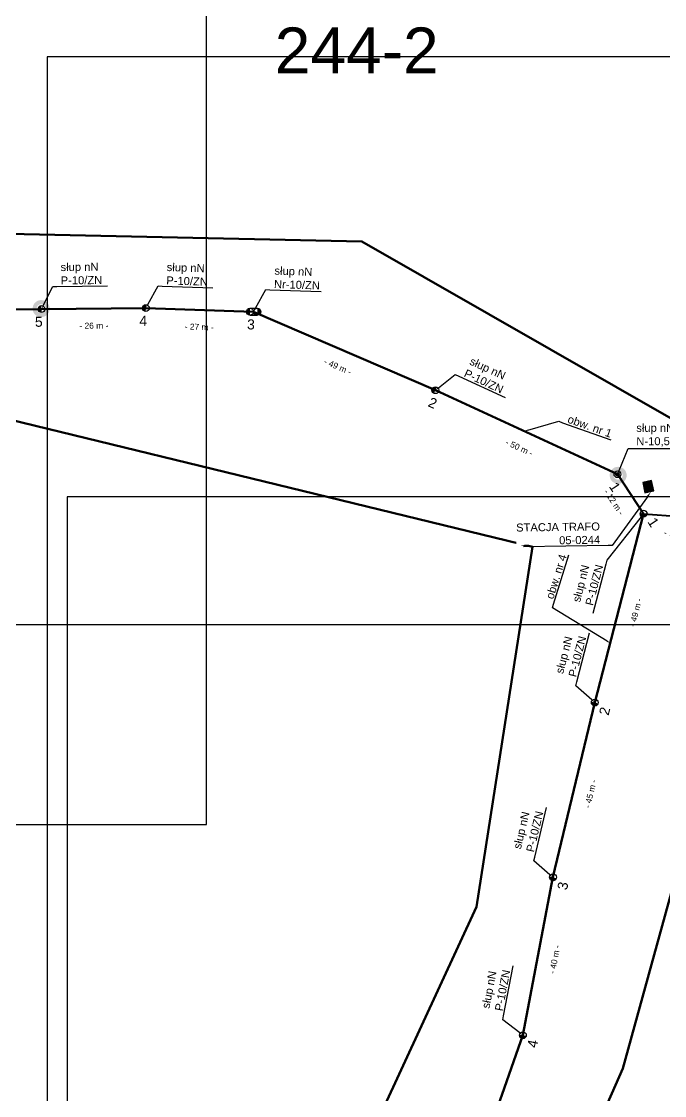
# Model space of a CAD drawing. Header units: metres. Extents: x 7532309 to 7535807, y 5784544 to 5785764.
# Drawn here: x 7534158.8 to 7534319.6, y 5785037.2 to 5785305.6 of the extents above; entities that cross this region are included whole.
import ezdxf
from ezdxf import colors
from ezdxf.entities.mleader import LeaderData, LeaderLine
from ezdxf.enums import TextEntityAlignment as Align
from ezdxf.math import Vec2, Vec3

# ---------------------------------------------------------------- set-up
doc = ezdxf.new("R2010")
doc.units = ezdxf.units.M
for name, color, linetype, lineweight in [('!tele', 30, 'Continuous', 40), ('!trafo', 6, 'Continuous', 50), ('!trafo_244', 6, 'Continuous', 50), ('_MM LINIA Sn', 40, 'Continuous', 30)]:
    doc.layers.add(name, color=color, linetype=linetype, lineweight=lineweight)
for name, color, linetype in [('!wymiary', 7, 'Continuous'), ('_MM mufy', 3, 'Continuous'), ('_MM opisy', 7, 'Continuous'), ('_MM slupy', 5, 'Continuous'), ('_mm trafo', 3, 'Continuous'), ('_numery_05-0244_1', 7, 'Continuous'), ('_numery_05-0244_4', 7, 'Continuous')]:
    doc.layers.add(name, color=color, linetype=linetype)
for name, color, linetype, lineweight, plot in [('_arkusze model', 7, 'Continuous', 50, False), ('_kontrola_05-0244_1', 1, 'Continuous', 50, False), ('_kontrola_05-0244_4', 6, 'Continuous', 50, False)]:
    doc.layers.add(name, color=color, linetype=linetype, lineweight=lineweight, plot=plot)
doc.styles.get("Standard").update_dxf_attribs({"font": 'arial.ttf'})
doc.dimstyles.new('opis linie', dxfattribs={"dimtxt": 1.5, "dimasz": 0.18, "dimexe": 0.18, "dimexo": 0.0625, "dimgap": 2.5, "dimtad": 4, "dimdec": 0, "dimzin": 0, "dimdsep": 46, "dimtxsty": 'Standard', "dimcen": 0.09, "dimse1": 1, "dimse2": 1, "dimsd1": 1, "dimsd2": 1, "dimclrt": 256, "dimadec": 0, "dimazin": 0, "dimtfac": 1, "dimtdec": 0, "dimtofl": 0, "dimtmove": 0, "dimatfit": 3, "dimfxl": 1, "dimtfill": 1, "dimtolj": 1, "dimtzin": 0, "dimarcsym": 0})

# ---------------------------------------------------------------- blocks, each defined once
blk = doc.blocks.new('trafo')
at = {"layer": '_mm trafo'}
h = blk.add_hatch(color=256, dxfattribs=at)
h.dxf.hatch_style = 1
h.paths.add_polyline_path([(-1.15, 1.02), (-0.52, -1.51), (1.64, -0.96), (1.01, 1.59)])
at = {"layer": '_MM LINIA Sn', "color": 2, "lineweight": 60}
for p, q in [((0.58, 0.02), (-0.43, 0.9)), ((-0.32, -0.23), (0.58, 0.02)), ((0.58, -0.92), (-0.32, -0.23)), ((0.55, -0.72), (0.41, -0.9)), ((0.41, -0.9), (0.58, -0.92)), ((0.58, -0.92), (0.55, -0.72))]:
    blk.add_line(p, q, dxfattribs=at)
at = {"layer": '_mm trafo', "flags": 128}
blk.add_lwpolyline([(-0.52, -1.52), (1.64, -0.96), (0.98, 1.58), (-1.17, 0.99), (-0.52, -1.52)], close=True, dxfattribs=at)
blk = doc.blocks.new('ZN')
at = {"layer": '_MM slupy', "transparency": 33554687}
h = blk.add_hatch(color=256, dxfattribs=at)
h.dxf.hatch_style = 1
h.paths.add_polyline_path([(0, -0.86), (0, 0.86, 1)])
at = {"layer": '_MM slupy'}
blk.add_circle((0, 0), 0.857, dxfattribs=at)
blk = doc.blocks.new('*D24')
at = {"layer": 'Defpoints', "color": 0}
for p in [(7534284.14, 5785052.31), (7534285.09, 5785051.98), (7534269.38, 5785009.66)]:
    blk.add_point(p, dxfattribs=at)
at = {"layer": '!wymiary', "insert": (7534280.79, 5785029.59), "char_height": 1.5, "attachment_point": 5, "rotation": 70.909, "bg_fill": 3, "box_fill_scale": 1.1, "bg_fill_color": 9, "bg_fill_true_color": 13158600, "bg_fill_transparency": 0}
blk.add_mtext('\\A1;- 45 m -', dxfattribs=at)
blk = doc.blocks.new('*D25')
at = {"layer": 'Defpoints', "color": 0}
for p in [(7534291.67, 5785091.77), (7534292.65, 5785091.58), (7534284.14, 5785052.31)]:
    blk.add_point(p, dxfattribs=at)
at = {"layer": '!wymiary', "insert": (7534292.1, 5785071.24), "char_height": 1.5, "attachment_point": 5, "rotation": 79.1964, "bg_fill": 3, "box_fill_scale": 1.1, "bg_fill_color": 9, "bg_fill_true_color": 13158600, "bg_fill_transparency": 0}
blk.add_mtext('\\A1;- 40 m -', dxfattribs=at)
blk = doc.blocks.new('*D26')
at = {"layer": 'Defpoints', "color": 0}
for p in [(7534302.12, 5785135.44), (7534303.09, 5785135.21), (7534291.67, 5785091.77)]:
    blk.add_point(p, dxfattribs=at)
at = {"layer": '!wymiary', "insert": (7534301.04, 5785112.61), "char_height": 1.5, "attachment_point": 5, "rotation": 76.5425, "bg_fill": 3, "box_fill_scale": 1.1, "bg_fill_color": 9, "bg_fill_true_color": 13158600, "bg_fill_transparency": 0}
blk.add_mtext('\\A1;- 45 m -', dxfattribs=at)
blk = doc.blocks.new('*D27')
at = {"layer": 'Defpoints', "color": 0}
for p in [(7534314.31, 5785182.63), (7534315.28, 5785182.38), (7534302.12, 5785135.44)]:
    blk.add_point(p, dxfattribs=at)
at = {"layer": '!wymiary', "insert": (7534312.35, 5785157.97), "char_height": 1.5, "attachment_point": 5, "rotation": 75.5161, "bg_fill": 3, "box_fill_scale": 1.1, "bg_fill_color": 9, "bg_fill_true_color": 13158600, "bg_fill_transparency": 0}
blk.add_mtext('\\A1;- 49 m -', dxfattribs=at)
blk = doc.blocks.new('*D45')
at = {"layer": 'Defpoints', "color": 0}
for p in [(7534120.54, 5785233.4), (7534163.79, 5785233.78), (7534163.79, 5785232.78)]:
    blk.add_point(p, dxfattribs=at)
at = {"layer": '!wymiary', "insert": (7534142.2, 5785229.33), "char_height": 1.5, "attachment_point": 5, "rotation": 0.5035, "bg_fill": 3, "box_fill_scale": 1.1, "bg_fill_color": 9, "bg_fill_true_color": 13158600, "bg_fill_transparency": 0}
blk.add_mtext('\\A1;- 43 m -', dxfattribs=at)
blk = doc.blocks.new('*D46')
at = {"layer": 'Defpoints', "color": 0}
for p in [(7534163.79, 5785233.78), (7534189.89, 5785234.01), (7534189.9, 5785233.01)]:
    blk.add_point(p, dxfattribs=at)
at = {"layer": '!wymiary', "insert": (7534176.88, 5785229.63), "char_height": 1.5, "attachment_point": 5, "rotation": 0.5069, "bg_fill": 3, "box_fill_scale": 1.1, "bg_fill_color": 9, "bg_fill_true_color": 13158600, "bg_fill_transparency": 0}
blk.add_mtext('\\A1;- 26 m -', dxfattribs=at)
blk = doc.blocks.new('*D47')
at = {"layer": 'Defpoints', "color": 0}
for p in [(7534189.89, 5785234.01), (7534216.79, 5785232.11), (7534216.83, 5785233.11)]:
    blk.add_point(p, dxfattribs=at)
at = {"layer": '!wymiary', "insert": (7534203.22, 5785229.31), "char_height": 1.5, "attachment_point": 5, "rotation": 358.0796, "bg_fill": 3, "box_fill_scale": 1.1, "bg_fill_color": 9, "bg_fill_true_color": 13158600, "bg_fill_transparency": 0}
blk.add_mtext('\\A1;- 27 m -', dxfattribs=at)
blk = doc.blocks.new('*D48')
at = {"layer": 'Defpoints', "color": 0}
for p in [(7534216.83, 5785233.11), (7534261.87, 5785212.57), (7534262.27, 5785213.49)]:
    blk.add_point(p, dxfattribs=at)
at = {"layer": '!wymiary', "insert": (7534237.85, 5785219.39), "char_height": 1.5, "attachment_point": 5, "rotation": 336.65, "bg_fill": 3, "box_fill_scale": 1.1, "bg_fill_color": 9, "bg_fill_true_color": 13158600, "bg_fill_transparency": 0}
blk.add_mtext('\\A1;- 49 m -', dxfattribs=at)
blk = doc.blocks.new('*D49')
at = {"layer": 'Defpoints', "color": 0}
for p in [(7534262.27, 5785213.49), (7534307.37, 5785191.6), (7534307.79, 5785192.51)]:
    blk.add_point(p, dxfattribs=at)
at = {"layer": '!wymiary', "insert": (7534283.24, 5785199.13), "char_height": 1.5, "attachment_point": 5, "rotation": 335.254, "bg_fill": 3, "box_fill_scale": 1.1, "bg_fill_color": 9, "bg_fill_true_color": 13158600, "bg_fill_transparency": 0}
blk.add_mtext('\\A1;- 50 m -', dxfattribs=at)
blk = doc.blocks.new('*D50')
at = {"layer": 'Defpoints', "color": 0}
for p in [(7534307.79, 5785192.51), (7534314.31, 5785182.63), (7534313.21, 5785181.9)]:
    blk.add_point(p, dxfattribs=at)
at = {"layer": '!wymiary', "insert": (7534306.91, 5785185.53), "char_height": 1.5, "attachment_point": 5, "rotation": 303.4216, "bg_fill": 3, "box_fill_scale": 1.1, "bg_fill_color": 9, "bg_fill_true_color": 13158600, "bg_fill_transparency": 0}
blk.add_mtext('\\A1;- 12 m -', dxfattribs=at)
blk = doc.blocks.new('*D51')
at = {"layer": 'Defpoints', "color": 0}
for p in [(7534314.31, 5785182.63), (7534332.35, 5785180.24), (7534332.43, 5785181.24)]:
    blk.add_point(p, dxfattribs=at)
at = {"layer": '!wymiary', "insert": (7534323.04, 5785177.68), "char_height": 1.5, "attachment_point": 5, "rotation": 355.5998, "bg_fill": 3, "box_fill_scale": 1.1, "bg_fill_color": 9, "bg_fill_true_color": 13158600, "bg_fill_transparency": 0}
blk.add_mtext('\\A1;- 18 m -', dxfattribs=at)
blk = doc.blocks.new('R')
at = {"layer": '_MM slupy', "transparency": 33554687}
h = blk.add_hatch(color=256, dxfattribs=at)
h.dxf.hatch_style = 1
h.paths.add_polyline_path([(-0.93, -0.86), (-0.93, 0.86, 1)])
h = blk.add_hatch(color=256, dxfattribs=at)
h.dxf.hatch_style = 1
h.paths.add_polyline_path([(0.93, 0.86), (0.93, -0.86, 1)])
at = {"layer": '_MM slupy'}
for points in [[(-0.93, 0.86), (0.93, 0.86)], [(-0.93, -0.86), (0.93, -0.86)]]:
    blk.add_lwpolyline(points, dxfattribs=at)
for centre in [(-0.93, 0), (0.93, 0)]:
    blk.add_circle(centre, 0.857, dxfattribs=at)
blk = doc.blocks.new('E')
at = {"layer": '_MM slupy'}
h = blk.add_hatch(color=256, dxfattribs=at)
h.dxf.hatch_style = 1
h.paths.add_polyline_path([(0.27, 0.37, 1), (-0.27, -0.37, 1)])
for radius in [0.857, 0.457]:
    blk.add_circle((0, 0), radius, dxfattribs=at)
blk = doc.blocks.new('mufa')
at = {"layer": '_MM mufy'}
h = blk.add_hatch(color=256, dxfattribs=at)
h.dxf.hatch_style = 1
h.paths.add_polyline_path([(2.15, 0.12, 1), (-2.1, -0.05, 1)])
h.paths.add_polyline_path([(-1.1, -0.01, -1), (1.15, 0.08, -1)], flags=16)
h.paths.add_polyline_path([(-0.83, 0, -1), (0.88, 0.07, -1)], flags=0)
blk = doc.blocks.new('q')
at = {"layer": '_MM slupy'}
blk.add_blockref('ZN', (0, 0), dxfattribs=at)
at = {"layer": '_MM opisy'}
ml = blk.add_multileader_mtext('Standard', dxfattribs=at)
ml.set_content('\\pxql;słup nN\\PP-10/ZN', color=256)
ml.set_leader_properties()
ml.build(insert=Vec2(0, 0))
ml.multileader.update_dxf_attribs({"has_text_frame": 1, "text_left_attachment_type": 5, "text_right_attachment_type": 5, "dogleg_length": 1, "arrow_head_size": 1})
ctx = ml.context
ctx.base_point, ctx.char_height, ctx.arrow_head_size, ctx.landing_gap_size, ctx.plane_origin = Vec3(3.86, 5.63), 2, 1, 1, Vec3(1.72, -1.42)
ctx.left_attachment, ctx.right_attachment = 5, 5
notes = []
notes.append((ctx, [(0, (1, 1, 0), (2.86, 5.63), (1, 0), 1, [(0, [(0, 0)], 0, [])])]))
ctx.mtext.insert, ctx.mtext.flow_direction = Vec3(4.86, 11.44), 5
ctx.mtext.has_bg_fill, ctx.mtext.bg_color, ctx.mtext.bg_scale_factor, ctx.mtext.bg_transparency, ctx.mtext.use_window_bg_color = 1, -1023410175, 1, 0, 1
for ctx, leaders in notes:
    for number, flags, end, landing, length, lines in leaders:
        leader = LeaderData()
        leader.index, (leader.has_last_leader_line, leader.has_dogleg_vector, leader.attachment_direction) = number, flags
        leader.last_leader_point, leader.dogleg_vector, leader.dogleg_length = Vec3(end), Vec3(landing), length
        for number, points, colour, breaks in lines:
            line = LeaderLine()
            line.index, line.vertices, line.color, line.breaks = number, Vec3.list(points), colors.encode_raw_color(colour), breaks
            leader.lines.append(line)
        ctx.leaders.append(leader)

msp = doc.modelspace()

# ---------------------------------------------------------------- linework, layer by layer
at = {"layer": '!tele', "elevation": 140.78}
msp.add_lwpolyline([(7534073.99, 5785246.16), (7534120.54, 5785233.4), (7534163.79, 5785233.78), (7534189.89, 5785234.01), (7534216.83, 5785233.11), (7534262.27, 5785213.49), (7534307.79, 5785192.51), (7534314.31, 5785182.63), (7534332.43, 5785181.24), (7534352.37, 5785171.93), (7534398.51, 5785150.8), (7534420.71, 5785140.49), (7534443.51, 5785130.22), (7534487.93, 5785108.4), (7534534.1, 5785088.3), (7534578.45, 5785069.17), (7534624.98, 5785049.13), (7534637.37, 5785047.79)], dxfattribs=at)
at = {"layer": '!tele'}
msp.add_lwpolyline([(7534102.77, 5784823.69), (7534138.87, 5784842.62), (7534178.36, 5784862.96), (7534218.65, 5784883.86), (7534238.37, 5784928.3), (7534254.97, 5784974.23), (7534269.38, 5785009.66), (7534284.14, 5785052.31), (7534291.67, 5785091.77), (7534302.12, 5785135.44), (7534314.31, 5785182.63)], dxfattribs=at)
at = {"layer": '!trafo_244'}
msp.add_lwpolyline([(7534063.44, 5784843.77), (7534094.16, 5784789.89), (7534227.75, 5784859.2), (7534309.11, 5785044.02), (7534338.24, 5785149.48), (7534627.47, 5785028.46), (7534635.59, 5785064.87), (7534351.5, 5785192.14), (7534404.24, 5785396.9), (7534370.65, 5785405.69), (7534322.94, 5785205.43), (7534243.84, 5785250.63), (7534128.64, 5785253.14), (7533922.74, 5785319.06), (7533902.33, 5785266.32), (7534062.41, 5785231.48), (7534040.13, 5785189.74), (7534089.41, 5785176.55), (7534098.2, 5785220.18), (7534286.53, 5785174.36), (7534272.53, 5785084.36), (7534198.2, 5784923.65)], close=True, dxfattribs=at)

# ---------------------------------------------------------------- block references
at = {"layer": '_arkusze model', "rotation": 357.3066721443945}
msp.add_blockref('trafo', (7534315.26, 5785189.38), dxfattribs=at)

# ---------------------------------------------------------------- texts
at = {"layer": 'Defpoints', "color": 4}
msp.add_text('244-2', height=11.474, dxfattribs=at).set_placement((7534242.6, 5785298.4), align=Align.MIDDLE_CENTER)

# ---------------------------------------------------------------- next in the draw order: block references
for p, rotation in [((7534163.79, 5785233.78, 140.78), 0.5069125460376867), ((7534262.27, 5785213.49, 140.78), 335.2539978823328), ((7534302.12, 5785135.44), 75.51612008765687), ((7534291.67, 5785091.77), 76.54248209770456), ((7534284.14, 5785052.31), 79.19635401563275)]:
    msp.add_blockref('q', p, dxfattribs=dict(rotation=rotation))

# ---------------------------------------------------------------- next in the draw order: leaders
at = {"layer": '_mm trafo', "color": 3}
ml = msp.add_multileader_mtext('Standard', dxfattribs=at)
ml.set_content('STACJA TRAFO\\P05-0244', color=3)
ml.set_leader_properties()
ml.build(insert=Vec2(0, 0))
ml.multileader.update_dxf_attribs({"has_text_frame": 1, "text_left_attachment_type": 5, "text_right_attachment_type": 5, "dogleg_length": 1, "arrow_head_size": 1.5})
ctx = ml.context
ctx.base_point, ctx.char_height, ctx.arrow_head_size, ctx.plane_origin, ctx.plane_x_axis, ctx.plane_y_axis = Vec3(7534280.77, 5785174.32), 2, 1.5, Vec3(7534319.4, 5785157.28), Vec3(0.999891, 0.014731), Vec3(-0.014731, 0.999891)
ctx.left_attachment, ctx.right_attachment, ctx.text_align_type, ctx.attachment_type = 5, 5, 2, 2
notes = []
notes.append((ctx, [(0, (1, 1, 0), (7534306.47, 5785174.7), (-0.999891, -0.014731), 1, [(0, [(7534316.16, 5785188.09)], 0, [])])]))
ctx.mtext.insert, ctx.mtext.text_direction, ctx.mtext.rotation, ctx.mtext.alignment, ctx.mtext.flow_direction = Vec3(7534303.39, 5785180.47), Vec3(0.999891, 0.014731), 6.129723, 3, 5
ctx.mtext.has_bg_fill, ctx.mtext.bg_color, ctx.mtext.bg_scale_factor, ctx.mtext.bg_transparency, ctx.mtext.use_window_bg_color = 1, -1073741824, 1, 0, 1
for ctx, leaders in notes:
    for number, flags, end, landing, length, lines in leaders:
        leader = LeaderData()
        leader.index, (leader.has_last_leader_line, leader.has_dogleg_vector, leader.attachment_direction) = number, flags
        leader.last_leader_point, leader.dogleg_vector, leader.dogleg_length = Vec3(end), Vec3(landing), length
        for number, points, colour, breaks in lines:
            line = LeaderLine()
            line.index, line.vertices, line.color, line.breaks = number, Vec3.list(points), colors.encode_raw_color(colour), breaks
            leader.lines.append(line)
        ctx.leaders.append(leader)

# ---------------------------------------------------------------- next in the draw order: dimensions: what is measured, and where the dimension line sits
at = {"layer": '!wymiary'}
for p1, p2, picture, middle in [((7534120.54, 5785233.4), (7534163.79, 5785233.78), '*D45', (7534142.2, 5785229.33)), ((7534269.38, 5785009.66), (7534284.14, 5785052.31), '*D24', (7534280.79, 5785029.59))]:
    dim = msp.add_aligned_dim(p1=p1, p2=p2, distance=-1, dimstyle='opis linie', override={"dimpost": '- <> m -'}, dxfattribs=at)
    dim.commit()
    dim.dimension.update_dxf_attribs({"geometry": picture, "text_midpoint": middle})

# ---------------------------------------------------------------- next in the draw order: texts
at = {"layer": '_numery_05-0244_4', "color": 7}
msp.add_text('4', height=2.5, rotation=79.1964, dxfattribs=at).set_placement((7534286.59, 5785050.18), align=Align.MIDDLE_CENTER)

# ---------------------------------------------------------------- next in the draw order: dimensions: what is measured, and where the dimension line sits
at = {"layer": '!wymiary'}
for p1, p2, picture, middle in [((7534163.79, 5785233.78), (7534189.89, 5785234.01), '*D46', (7534176.88, 5785229.63)), ((7534284.14, 5785052.31), (7534291.67, 5785091.77), '*D25', (7534292.1, 5785071.24))]:
    dim = msp.add_aligned_dim(p1=p1, p2=p2, distance=-1, dimstyle='opis linie', override={"dimpost": '- <> m -'}, dxfattribs=at)
    dim.commit()
    dim.dimension.update_dxf_attribs({"geometry": picture, "text_midpoint": middle})

# ---------------------------------------------------------------- next in the draw order: linework, layer by layer
at = {"layer": '_kontrola_05-0244_1', "color": 1}
msp.add_lwpolyline([(7534163.79, 5785233.78), (7534120.54, 5785233.4)], dxfattribs=at)
at = {"layer": '_kontrola_05-0244_4', "color": 6}
msp.add_lwpolyline([(7534284.14, 5785052.31), (7534269.2, 5785009.75)], dxfattribs=at)

# ---------------------------------------------------------------- next in the draw order: block references
msp.add_blockref('mufa', (7534163.68, 5785233.85))

# ---------------------------------------------------------------- next in the draw order: texts
at = {"layer": '_numery_05-0244_1', "color": 7}
msp.add_text('5', height=2.5, rotation=0.5069, dxfattribs=at).set_placement((7534163.12, 5785230.6), align=Align.MIDDLE_CENTER)

# ---------------------------------------------------------------- next in the draw order: dimensions: what is measured, and where the dimension line sits
at = {"layer": '!wymiary'}
for p1, p2, picture, middle in [((7534189.89, 5785234.01), (7534216.83, 5785233.11), '*D47', (7534203.22, 5785229.31)), ((7534291.67, 5785091.77), (7534302.12, 5785135.44), '*D26', (7534301.04, 5785112.61))]:
    dim = msp.add_aligned_dim(p1=p1, p2=p2, distance=-1, dimstyle='opis linie', override={"dimpost": '- <> m -'}, dxfattribs=at)
    dim.commit()
    dim.dimension.update_dxf_attribs({"geometry": picture, "text_midpoint": middle})

# ---------------------------------------------------------------- next in the draw order: linework, layer by layer
at = {"layer": '_kontrola_05-0244_4', "color": 6}
msp.add_lwpolyline([(7534291.67, 5785091.77), (7534284.14, 5785052.31)], dxfattribs=at)

# ---------------------------------------------------------------- next in the draw order: block references
at = {"layer": '_MM slupy', "rotation": 358.0795843926979}
msp.add_blockref('ZN', (7534189.89, 5785234.01, 140.78), dxfattribs=at)

# ---------------------------------------------------------------- next in the draw order: texts
at = {"layer": '_numery_05-0244_1', "color": 7}
msp.add_text('4', height=2.5, rotation=0.5069, dxfattribs=at).set_placement((7534189.23, 5785230.83), align=Align.MIDDLE_CENTER)
at = {"layer": '_numery_05-0244_4', "color": 7}
msp.add_text('3', height=2.5, rotation=79.1964, dxfattribs=at).set_placement((7534294.12, 5785089.64), align=Align.MIDDLE_CENTER)

# ---------------------------------------------------------------- next in the draw order: dimensions: what is measured, and where the dimension line sits
at = {"layer": '!wymiary'}
for p1, p2, picture, middle in [((7534216.83, 5785233.11), (7534262.27, 5785213.49), '*D48', (7534237.85, 5785219.39)), ((7534302.12, 5785135.44), (7534314.31, 5785182.63), '*D27', (7534312.35, 5785157.97))]:
    dim = msp.add_aligned_dim(p1=p1, p2=p2, distance=-1, dimstyle='opis linie', override={"dimpost": '- <> m -'}, dxfattribs=at)
    dim.commit()
    dim.dimension.update_dxf_attribs({"geometry": picture, "text_midpoint": middle})

# ---------------------------------------------------------------- next in the draw order: linework, layer by layer
at = {"layer": '_kontrola_05-0244_4', "color": 6}
msp.add_lwpolyline([(7534302.12, 5785135.44), (7534291.67, 5785091.77)], dxfattribs=at)

# ---------------------------------------------------------------- next in the draw order: block references
at = {"layer": '!trafo'}
msp.add_blockref('R', (7534216.83, 5785233.11), dxfattribs=at)

# ---------------------------------------------------------------- next in the draw order: texts
at = {"layer": '_numery_05-0244_1', "color": 7}
msp.add_text('3', height=2.5, rotation=358.0796, dxfattribs=at).set_placement((7534216.16, 5785229.93), align=Align.MIDDLE_CENTER)
at = {"layer": '_numery_05-0244_4', "color": 7}
msp.add_text('2', height=2.5, rotation=76.5425, dxfattribs=at).set_placement((7534304.57, 5785133.31), align=Align.MIDDLE_CENTER)

# ---------------------------------------------------------------- next in the draw order: dimensions: what is measured, and where the dimension line sits
at = {"layer": '!wymiary'}
dim = msp.add_aligned_dim(p1=(7534262.27, 5785213.49), p2=(7534307.79, 5785192.51), distance=-1, dimstyle='opis linie', override={"dimpost": '- <> m -'}, dxfattribs=at)
dim.commit()
dim.dimension.update_dxf_attribs({"geometry": '*D49', "text_midpoint": (7534283.24, 5785199.13)})

# ---------------------------------------------------------------- next in the draw order: leaders
at = {"layer": '_MM opisy'}
ml = msp.add_multileader_mtext('Standard', dxfattribs=at)
ml.set_content('\\pxql;słup nN\\PP-10/ZN', color=256)
ml.set_leader_properties()
ml.build(insert=Vec2(0, 0))
ml.multileader.update_dxf_attribs({"has_text_frame": 1, "text_left_attachment_type": 5, "text_right_attachment_type": 5, "dogleg_length": 1, "arrow_head_size": 1})
ctx = ml.context
ctx.base_point, ctx.char_height, ctx.arrow_head_size, ctx.landing_gap_size, ctx.plane_origin, ctx.plane_x_axis, ctx.plane_y_axis = Vec3(7534193.94, 5785239.51, 140.78), 2, 1, 1, Vec3(7534191.56, 5785232.54, 140.78), Vec3(0.999438, -0.033511), Vec3(0.033511, 0.999438)
ctx.left_attachment, ctx.right_attachment = 5, 5
notes = []
notes.append((ctx, [(0, (1, 1, 0), (7534192.94, 5785239.55, 140.78), (0.999438, -0.033511), 1, [(0, [(7534189.89, 5785234.01, 140.78)], 0, [])])]))
ctx.mtext.insert, ctx.mtext.text_direction, ctx.mtext.flow_direction = Vec3(7534195.14, 5785245.28, 140.78), Vec3(0.999438, -0.033511), 5
ctx.mtext.has_bg_fill, ctx.mtext.bg_color, ctx.mtext.bg_scale_factor, ctx.mtext.bg_transparency, ctx.mtext.use_window_bg_color = 1, -1023410175, 1, 0, 1
for ctx, leaders in notes:
    for number, flags, end, landing, length, lines in leaders:
        leader = LeaderData()
        leader.index, (leader.has_last_leader_line, leader.has_dogleg_vector, leader.attachment_direction) = number, flags
        leader.last_leader_point, leader.dogleg_vector, leader.dogleg_length = Vec3(end), Vec3(landing), length
        for number, points, colour, breaks in lines:
            line = LeaderLine()
            line.index, line.vertices, line.color, line.breaks = number, Vec3.list(points), colors.encode_raw_color(colour), breaks
            leader.lines.append(line)
        ctx.leaders.append(leader)

# ---------------------------------------------------------------- next in the draw order: linework, layer by layer
at = {"layer": '_kontrola_05-0244_1', "color": 1}
msp.add_lwpolyline([(7534189.89, 5785234.01), (7534163.79, 5785233.78)], dxfattribs=at)
at = {"layer": 'Defpoints', "color": 4}
msp.add_lwpolyline([(7533810.17, 5785104.97), (7534205.02, 5785104.97), (7534205.02, 5785391.83), (7533810.17, 5785391.83)], close=True, dxfattribs=at)

# ---------------------------------------------------------------- next in the draw order: texts
at = {"layer": '_numery_05-0244_1', "color": 7}
msp.add_text('2', height=2.5, rotation=336.65, dxfattribs=at).set_placement((7534261.6, 5785210.31), align=Align.MIDDLE_CENTER)

# ---------------------------------------------------------------- next in the draw order: dimensions: what is measured, and where the dimension line sits
at = {"layer": '!wymiary'}
dim = msp.add_linear_dim(base=(7534313.21, 5785181.9), p1=(7534307.79, 5785192.51), p2=(7534314.31, 5785182.63), angle=303.4216, dimstyle='opis linie', override={"dimpost": '- <> m -'}, dxfattribs=at)
dim.commit()
dim.dimension.update_dxf_attribs({"geometry": '*D50', "text_midpoint": (7534309.62, 5785187.33), "dimtype": 161})

# ---------------------------------------------------------------- next in the draw order: leaders
at = {"layer": '_MM opisy'}
ml = msp.add_multileader_mtext('Standard', dxfattribs=at)
ml.set_content('\\pxql;słup nN\\PNr-10/ZN', color=256)
ml.set_leader_properties()
ml.build(insert=Vec2(0, 0))
ml.multileader.update_dxf_attribs({"has_text_frame": 1, "text_left_attachment_type": 5, "text_right_attachment_type": 5, "dogleg_length": 1, "arrow_head_size": 1})
ctx = ml.context
ctx.base_point, ctx.char_height, ctx.arrow_head_size, ctx.landing_gap_size, ctx.plane_origin, ctx.plane_x_axis, ctx.plane_y_axis = Vec3(7534220.87, 5785238.61, 140.78), 2, 1, 1, Vec3(7534218.49, 5785231.63, 140.78), Vec3(0.999438, -0.033511), Vec3(0.033511, 0.999438)
ctx.left_attachment, ctx.right_attachment = 5, 5
notes = []
notes.append((ctx, [(0, (1, 1, 0), (7534219.87, 5785238.64, 140.78), (0.999438, -0.033511), 1, [(0, [(7534216.83, 5785233.11, 140.78)], 0, [])])]))
ctx.mtext.insert, ctx.mtext.text_direction, ctx.mtext.flow_direction = Vec3(7534222.07, 5785244.38, 140.78), Vec3(0.999438, -0.033511), 5
ctx.mtext.has_bg_fill, ctx.mtext.bg_color, ctx.mtext.bg_scale_factor, ctx.mtext.bg_transparency, ctx.mtext.use_window_bg_color = 1, -1023410175, 1, 0, 1
at = {"layer": '_MM opisy', "color": 1}
ml = msp.add_multileader_mtext('Standard', dxfattribs=at)
ml.set_content('\\pxql;obw. nr 1', color=1)
ml.set_leader_properties()
ml.build(insert=Vec2(0, 0))
ml.multileader.update_dxf_attribs({"has_text_frame": 1, "text_left_attachment_type": 5, "text_right_attachment_type": 5, "dogleg_length": 1, "arrow_head_size": 1})
ctx = ml.context
ctx.base_point, ctx.char_height, ctx.arrow_head_size, ctx.landing_gap_size, ctx.plane_origin, ctx.plane_x_axis, ctx.plane_y_axis = Vec3(7534294.04, 5785205.38), 2, 1, 1, Vec3(7534283.88, 5785187.15), Vec3(0.942055, -0.335458), Vec3(0.335458, 0.942055)
ctx.left_attachment, ctx.right_attachment = 5, 5
notes.append((ctx, [(0, (1, 1, 0), (7534293.1, 5785205.72), (0.942055, -0.335458), 1, [(0, [(7534284.43, 5785203.26)], 0, [])])]))
ctx.mtext.insert, ctx.mtext.text_direction, ctx.mtext.flow_direction = Vec3(7534295.8, 5785207.35), Vec3(0.942055, -0.335458), 5
ctx.mtext.has_bg_fill, ctx.mtext.bg_color, ctx.mtext.bg_scale_factor, ctx.mtext.bg_transparency, ctx.mtext.use_window_bg_color = 1, -1023410175, 1, 0, 1
for ctx, leaders in notes:
    for number, flags, end, landing, length, lines in leaders:
        leader = LeaderData()
        leader.index, (leader.has_last_leader_line, leader.has_dogleg_vector, leader.attachment_direction) = number, flags
        leader.last_leader_point, leader.dogleg_vector, leader.dogleg_length = Vec3(end), Vec3(landing), length
        for number, points, colour, breaks in lines:
            line = LeaderLine()
            line.index, line.vertices, line.color, line.breaks = number, Vec3.list(points), colors.encode_raw_color(colour), breaks
            leader.lines.append(line)
        ctx.leaders.append(leader)

# ---------------------------------------------------------------- next in the draw order: linework, layer by layer
at = {"layer": '_kontrola_05-0244_1', "color": 1}
for points in [[(7534216.83, 5785233.11), (7534189.89, 5785234.01)], [(7534262.27, 5785213.49), (7534216.83, 5785233.11)]]:
    msp.add_lwpolyline(points, dxfattribs=at)

# ---------------------------------------------------------------- next in the draw order: texts
at = {"layer": '_numery_05-0244_1', "color": 7}
msp.add_text('1', height=2.5, rotation=-56.5784, dxfattribs=at).set_placement((7534307.13, 5785189.33), align=Align.MIDDLE_CENTER)

# ---------------------------------------------------------------- next in the draw order: dimensions: what is measured, and where the dimension line sits
at = {"layer": '!wymiary'}
dim = msp.add_aligned_dim(p1=(7534314.31, 5785182.63), p2=(7534332.43, 5785181.24), distance=-1, dimstyle='opis linie', override={"dimpost": '- <> m -'}, dxfattribs=at)
dim.commit()
dim.dimension.update_dxf_attribs({"geometry": '*D51', "text_midpoint": (7534323.04, 5785177.68)})

# ---------------------------------------------------------------- next in the draw order: leaders
at = {"layer": '_MM opisy'}
ml = msp.add_multileader_mtext('Standard', dxfattribs=at)
ml.set_content('\\pxql;słup nN\\PN-10,5/10/E', color=256)
ml.set_leader_properties()
ml.build(insert=Vec2(0, 0))
ml.multileader.update_dxf_attribs({"has_text_frame": 1, "text_left_attachment_type": 5, "text_right_attachment_type": 5, "dogleg_length": 1, "arrow_head_size": 1})
ctx = ml.context
ctx.base_point, ctx.char_height, ctx.arrow_head_size, ctx.landing_gap_size, ctx.plane_origin = Vec3(7534311.5, 5785198.92, 140.78), 2, 1, 1, Vec3(7534309.51, 5785191.09, 140.78)
ctx.left_attachment, ctx.right_attachment = 5, 5
notes = []
notes.append((ctx, [(0, (1, 1, 0), (7534310.5, 5785198.92, 140.78), (1, 0), 1, [(0, [(7534307.79, 5785192.51, 140.78), (7534310.5, 5785198.92, 140.78)], 0, [])])]))
ctx.mtext.insert, ctx.mtext.flow_direction = Vec3(7534312.5, 5785205.08, 140.78), 5
ctx.mtext.has_bg_fill, ctx.mtext.bg_color, ctx.mtext.bg_scale_factor, ctx.mtext.bg_transparency, ctx.mtext.use_window_bg_color = 1, -1023410175, 1, 0, 1
for ctx, leaders in notes:
    for number, flags, end, landing, length, lines in leaders:
        leader = LeaderData()
        leader.index, (leader.has_last_leader_line, leader.has_dogleg_vector, leader.attachment_direction) = number, flags
        leader.last_leader_point, leader.dogleg_vector, leader.dogleg_length = Vec3(end), Vec3(landing), length
        for number, points, colour, breaks in lines:
            line = LeaderLine()
            line.index, line.vertices, line.color, line.breaks = number, Vec3.list(points), colors.encode_raw_color(colour), breaks
            leader.lines.append(line)
        ctx.leaders.append(leader)

# ---------------------------------------------------------------- next in the draw order: linework, layer by layer
at = {"layer": '_kontrola_05-0244_1', "color": 1}
msp.add_lwpolyline([(7534307.79, 5785192.51), (7534262.27, 5785213.49)], dxfattribs=at)

# ---------------------------------------------------------------- next in the draw order: block references
for name, p in [('mufa', (7534307.94, 5785192.2, 140.78)), ('E', (7534307.79, 5785192.51, 140.78))]:
    msp.add_blockref(name, p)
at = {"layer": '_MM slupy', "rotation": 75.51612008765687}
msp.add_blockref('ZN', (7534314.31, 5785182.63), dxfattribs=at)

# ---------------------------------------------------------------- next in the draw order: leaders
at = {"layer": '_MM opisy'}
ml = msp.add_multileader_mtext('Standard', dxfattribs=at)
ml.set_content('\\pxql;słup nN\\PP-10/ZN', color=256)
ml.set_leader_properties()
ml.build(insert=Vec2(0, 0))
ml.multileader.update_dxf_attribs({"has_text_frame": 1, "text_left_attachment_type": 5, "text_right_attachment_type": 5, "dogleg_length": 1, "arrow_head_size": 1})
ctx = ml.context
ctx.base_point, ctx.char_height, ctx.arrow_head_size, ctx.landing_gap_size, ctx.plane_origin, ctx.plane_x_axis, ctx.plane_y_axis = Vec3(7534301.85, 5785158.45), 2, 1, 1, Vec3(7534316.11, 5785183.94), Vec3(0.250108, 0.968218), Vec3(-0.968218, 0.250108)
ctx.left_attachment, ctx.right_attachment = 5, 5
notes = []
notes.append((ctx, [(0, (1, 1, 0), (7534305.09, 5785170.99), (-0.250108, -0.968218), 1, [(0, [(7534314.31, 5785182.63)], 0, [])])]))
ctx.mtext.insert, ctx.mtext.text_direction, ctx.mtext.flow_direction = Vec3(7534296.48, 5785160.86), Vec3(0.250108, 0.968218), 5
ctx.mtext.has_bg_fill, ctx.mtext.bg_color, ctx.mtext.bg_scale_factor, ctx.mtext.bg_transparency, ctx.mtext.use_window_bg_color = 1, -1023410175, 1, 0, 1
for ctx, leaders in notes:
    for number, flags, end, landing, length, lines in leaders:
        leader = LeaderData()
        leader.index, (leader.has_last_leader_line, leader.has_dogleg_vector, leader.attachment_direction) = number, flags
        leader.last_leader_point, leader.dogleg_vector, leader.dogleg_length = Vec3(end), Vec3(landing), length
        for number, points, colour, breaks in lines:
            line = LeaderLine()
            line.index, line.vertices, line.color, line.breaks = number, Vec3.list(points), colors.encode_raw_color(colour), breaks
            leader.lines.append(line)
        ctx.leaders.append(leader)

# ---------------------------------------------------------------- next in the draw order: texts
at = {"layer": '_numery_05-0244_4', "color": 7}
msp.add_text('1', height=2.5, rotation=303.4216, dxfattribs=at).set_placement((7534316.76, 5785180.5), align=Align.MIDDLE_CENTER)

# ---------------------------------------------------------------- next in the draw order: leaders
at = {"layer": '_MM opisy', "color": 1}
ml = msp.add_multileader_mtext('Standard', dxfattribs=at)
ml.set_content('\\pxql;obw. nr 4', color=1)
ml.set_leader_properties()
ml.build(insert=Vec2(0, 0))
ml.multileader.update_dxf_attribs({"has_text_frame": 1, "text_left_attachment_type": 5, "text_right_attachment_type": 5, "dogleg_length": 1, "arrow_head_size": 1})
ctx = ml.context
ctx.base_point, ctx.char_height, ctx.arrow_head_size, ctx.landing_gap_size, ctx.plane_origin, ctx.plane_x_axis, ctx.plane_y_axis = Vec3(7534291.83, 5785160.05), 2, 1, 1, Vec3(7534323.12, 5785150.26), Vec3(0.297538, 0.95471), Vec3(-0.95471, 0.297538)
ctx.left_attachment, ctx.right_attachment = 5, 5
notes = []
notes.append((ctx, [(0, (1, 1, 0), (7534291.54, 5785159.1), (0.297538, 0.95471), 1, [(0, [(7534306.08, 5785150.25)], 0, [])])]))
ctx.mtext.insert, ctx.mtext.text_direction, ctx.mtext.flow_direction = Vec3(7534289.81, 5785161.73), Vec3(0.297538, 0.95471), 5
ctx.mtext.has_bg_fill, ctx.mtext.bg_color, ctx.mtext.bg_scale_factor, ctx.mtext.bg_transparency, ctx.mtext.use_window_bg_color = 1, -1023410175, 1, 0, 1
for ctx, leaders in notes:
    for number, flags, end, landing, length, lines in leaders:
        leader = LeaderData()
        leader.index, (leader.has_last_leader_line, leader.has_dogleg_vector, leader.attachment_direction) = number, flags
        leader.last_leader_point, leader.dogleg_vector, leader.dogleg_length = Vec3(end), Vec3(landing), length
        for number, points, colour, breaks in lines:
            line = LeaderLine()
            line.index, line.vertices, line.color, line.breaks = number, Vec3.list(points), colors.encode_raw_color(colour), breaks
            leader.lines.append(line)
        ctx.leaders.append(leader)

# ---------------------------------------------------------------- next in the draw order: linework, layer by layer
at = {"layer": '_kontrola_05-0244_4', "color": 6}
msp.add_lwpolyline([(7534314.31, 5785182.63), (7534302.12, 5785135.44)], dxfattribs=at)
at = {"layer": 'Defpoints', "color": 4}
for points in [[(7534045.17, 5785154.97), (7534440.02, 5785154.97), (7534440.02, 5785441.83), (7534045.17, 5785441.83)], [(7534165.17, 5785009.97), (7534560.02, 5785009.97), (7534560.02, 5785296.83), (7534165.17, 5785296.83)], [(7534170.17, 5784899.97), (7534565.02, 5784899.97), (7534565.02, 5785186.83), (7534170.17, 5785186.83)]]:
    msp.add_lwpolyline(points, close=True, dxfattribs=at)

doc.saveas('drawing.dxf')
